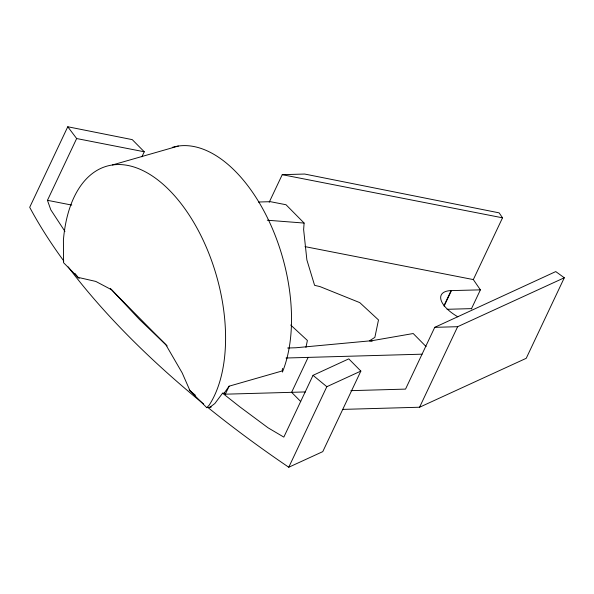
<?xml version="1.0" encoding="UTF-8"?>
<svg xmlns="http://www.w3.org/2000/svg" width="594" height="594" viewBox="0 0 594 594"><rect width="100%" height="100%" fill="white"/><g stroke="black" fill="none" stroke-linecap="round" stroke-linejoin="round"><path stroke-width="0.89" d="M258.39 202.019L270.418 201.685L286.011 204.737L304.106 223.062L303.631 229.611L306.883 259.949L314.59 285.328L319.988 286.598L359.778 302.628L378.497 319.943L374.866 337.37L369.409 340.837L372.141 341.223M305.94 347.438L307.395 340.466L290.681 325.007M282.625 368.414L282.002 371.005L229.121 386.182L224.235 393.079L222.564 393.198L214.865 403.512L209.957 407.217M141.899 156.794L144.26 151.782L132.269 139.635L67.768 126.76L29.7 207.299A657.989 283.271 25.3 0 0 63.833 261.063M64.939 231.408L50.802 209.808L47.453 200.319L76.656 138.543L67.768 126.76M269.216 202.22L282.239 174.673L304.655 174.042L499.131 212.86L502.531 217.812L473.329 279.581L480.39 289.857L471.517 308.62L471.785 309.021M224.235 393.079L225.334 394.186L229.121 386.182M308.13 357.388L291.617 392.322L300.72 401.537M207.781 407.387A657.989 283.271 25.3 0 0 288.758 467.24L322.78 451.626L360.855 371.087L348.782 358.865L313.031 375.334L283.828 437.11L268.035 427.784L239.612 406.675L222.564 393.198M288.758 467.24L326.826 386.701L360.855 371.087M444.149 305.294L451.091 290.607L480.39 289.857M444.104 306.155L451.433 290.652M342.835 409.392L419.572 407.232L526.232 358.308L564.3 277.769L555.761 271.584L434.741 327.339L405.539 389.107L350.891 390.652M419.572 407.232L457.64 326.693L564.3 277.769M189.189 389.879L206.764 407.677L209.17 405.145A135.625 75.208 74 0 0 174.747 195.961A135.625 75.208 74 0 0 63.417 239.983L63.536 262.652L79.158 278.475M112.452 164.961L178.393 146.042M206.764 407.677L211.323 407.016M287.63 348.017L295.968 347.75L372.141 340.666L413.209 333.531L426.113 346.599M434.741 327.339L457.64 326.693M286.011 358.011L422.052 354.18M225.334 394.186L305.509 391.929M447.089 309.296L471.517 308.62M267.278 220.218L304.106 223.062M282.239 174.673L502.531 217.812M76.656 138.543L144.26 151.782M304.982 246.621L473.329 279.581M47.453 200.319L71.792 205.086M313.031 375.334L326.826 386.701M195.411 395.262L189.998 390.704L182.195 372.928L165.83 344.713L111.553 289.753L95.805 281.43L78.081 277.383L74.844 273.374M167.174 345.923L139.486 319.475L110.328 288.372M203.586 403.979A657.989 283.271 25.3 0 1 68.169 266.899M457.84 316.802A29.626 12.756 25.3 0 1 451.091 290.607M172.282 147.379A135.625 75.208 74 0 1 267.53 218.005A135.625 75.208 74 0 1 282.41 372.096"/></g></svg>
